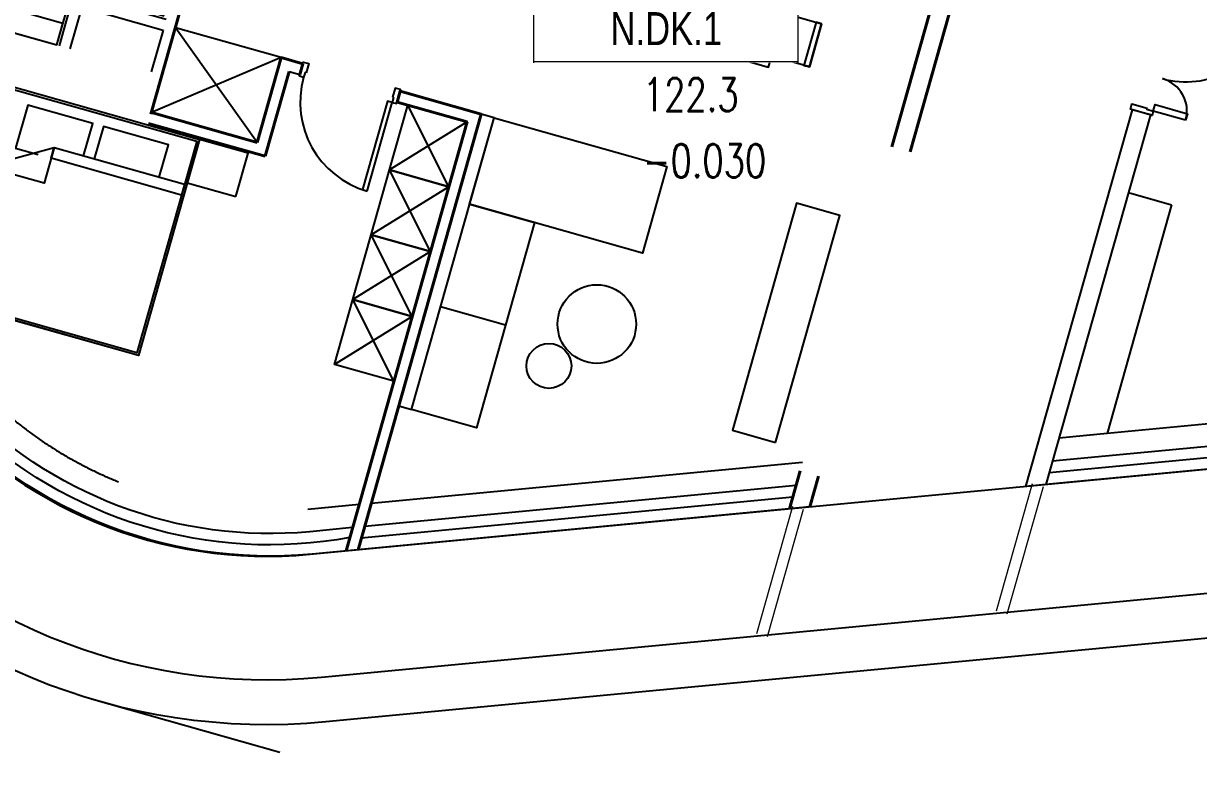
# Model space of a CAD drawing. Header units: millimetres. Extents: x -361669633 to 361256854, y -284153744 to 284385552.
# Drawn here: x 120664 to 131131, y 79822 to 86538 of the extents above; entities that cross this region are included whole.
import ezdxf
from ezdxf.enums import TextEntityAlignment as Align
from ezdxf.xclip import XClip

# ---------------------------------------------------------------- set-up
doc = ezdxf.new("R2010")
doc.units = ezdxf.units.MM
doc.header["$LTSCALE"] = 100
doc.header["$MEASUREMENT"] = 0
doc.header["$XCLIPFRAME"] = 0
doc.set_wipeout_variables(frame=1)
doc.linetypes.add('220126_HDN_HBA typical plan$0$HIDDEN', pattern=[0.375, 0.25, -0.125])
doc.linetypes.add('ACAD_ISO03W100', pattern=[30, 12, -18])
for name, color, linetype in [('A-_FURN----_E-_N', 251, 'Continuous'), ('A-ANNO-ROOM', 50, 'Continuous'), ('ccu11-Dim', 8, 'Continuous'), ('dien tich thong thuy', 3, 'Continuous'), ('IDEA - dim', 251, 'Continuous'), ('KT-Net manh', 139, 'Continuous'), ('KT-Tuong', 1, 'Continuous'), ('Xref_NT1+NT2_MBDV Cot vach_220729$0$ccu12-Thay', 7, 'Continuous')]:
    doc.layers.add(name, color=color, linetype=linetype)
for name, color, linetype, lineweight in [('KT-Chuviet', 255, 'Continuous', 15), ('KT-Net cat', 1, 'Continuous', 40), ('KT-Net thay', 7, 'Continuous', 15), ('KT-Net truc', 18, 'Continuous', 15)]:
    doc.layers.add(name, color=color, linetype=linetype, lineweight=lineweight)
doc.styles.add('220126_HDN_HBA typical plan$0$211210_HDN_HBA_TYPICAL PLAN CORE OPT 1$0$HBA-Text', font='GOTHIC.TTF')
doc.styles.add('font unicode ccu', font='arial.ttf')
doc.styles.add('ROMANS', font='ROMANS.SHX')

# ---------------------------------------------------------------- blocks, each defined once
blk = doc.blocks.new('A$C418F5BC8')
at = {"layer": 'A-ANNO-ROOM', "insert": (648.1133449638728, 1090.790118377889), "char_height": 600, "attachment_point": 2, "rotation": 50.44882673977027, "style": '220126_HDN_HBA typical plan$0$211210_HDN_HBA_TYPICAL PLAN CORE OPT 1$0$HBA-Text'}
blk.add_mtext_dynamic_manual_height_columns('SL-S', width=722857412.8743668, gutter_width=9765.624999999996, heights=[0], dxfattribs=at)
blk = doc.blocks.new('A$C2A6C5140')
at = {"layer": 'A-ANNO-ROOM', "insert": (731.4497625969816, 1190.0169191678, 0.0003277973379295924), "char_height": 600, "attachment_point": 2, "rotation": 50.44882673977027, "style": '220126_HDN_HBA typical plan$0$211210_HDN_HBA_TYPICAL PLAN CORE OPT 1$0$HBA-Text'}
blk.add_mtext_dynamic_manual_height_columns('2-BR', width=722857412.8743668, gutter_width=9765.624999999996, heights=[0], dxfattribs=at)
blk = doc.blocks.new('A$C5388591E')
at = {"layer": 'A-ANNO-ROOM', "insert": (894.3001998505497, 842.1987865094561, 0.0004622000541105721), "char_height": 600, "attachment_point": 2, "rotation": 1.4064704596368105, "style": '220126_HDN_HBA typical plan$0$211210_HDN_HBA_TYPICAL PLAN CORE OPT 1$0$HBA-Text'}
blk.add_mtext_dynamic_manual_height_columns('3-BR', width=722857412.8743668, gutter_width=9765.624999999996, heights=[0], dxfattribs=at)
blk = doc.blocks.new('A$C21AF0CCA')
at = {"layer": 'A-ANNO-ROOM', "insert": (1197.56892258345, 814.6835720778872), "char_height": 600, "attachment_point": 2, "rotation": 0.10542954816276216, "style": '220126_HDN_HBA typical plan$0$211210_HDN_HBA_TYPICAL PLAN CORE OPT 1$0$HBA-Text'}
blk.add_mtext_dynamic_manual_height_columns('1-BR+', width=722857412.8743668, gutter_width=9765.624999999996, heights=[0], dxfattribs=at)
blk = doc.blocks.new('*U242')
at = {"linetype": 'Continuous'}
for points in [[(-375.0000000000002, -849.9999999962746), (374.9999999999998, -849.9999999962748), (375.0000000000002, 850.0000000037252), (-374.9999999999998, 850.0000000037254)], [(-724.9999999999999, 750.0000000037254), (-274.9999999999999, 750.0000000037253), (-274.9999999999999, 350.0000000037253), (-724.9999999999999, 350.0000000037254)], [(-724.9999999999999, 350.0000000037254), (-674.9999999999999, 350.0000000037254), (-674.9999999999999, 750.0000000037254), (-724.9999999999999, 750.0000000037254)], [(725.0000000000001, 750.0000000037252), (275.0000000000001, 750.0000000037253), (275.0000000000001, 350.0000000037252), (725.0000000000001, 350.0000000037252)], [(725.0000000000001, 350.0000000037252), (675.0000000000001, 350.0000000037252), (675.0000000000001, 750.0000000037252), (725.0000000000001, 750.0000000037252)], [(-725, 200.0000000037254), (-274.9999999999999, 200.0000000037253), (-275.0000000000001, -199.9999999962747), (-725, -199.9999999962746)], [(-725, -199.9999999962746), (-675, -199.9999999962746), (-675, 200.0000000037254), (-725, 200.0000000037254)], [(725, 200.0000000037251), (275.0000000000001, 200.0000000037252), (274.9999999999999, -199.9999999962748), (725, -199.9999999962749)], [(725, -199.9999999962749), (675, -199.9999999962748), (675, 200.0000000037252), (725, 200.0000000037251)], [(-725.0000000000001, -749.9999999962746), (-275.0000000000001, -749.9999999962747), (-275.0000000000001, -349.9999999962747), (-725.0000000000001, -349.9999999962746)], [(-725.0000000000001, -349.9999999962746), (-675.0000000000001, -349.9999999962746), (-675.0000000000001, -749.9999999962746), (-725.0000000000001, -749.9999999962746)], [(724.9999999999999, -749.9999999962748), (274.9999999999999, -749.9999999962747), (274.9999999999999, -349.9999999962748), (724.9999999999999, -349.9999999962748)], [(724.9999999999999, -349.9999999962748), (674.9999999999999, -349.9999999962748), (674.9999999999999, -749.9999999962748), (724.9999999999999, -749.9999999962748)]]:
    blk.add_lwpolyline(points, close=True, dxfattribs=at)
blk = doc.blocks.new('d900n')
for points in [[(20, -50), (20, -40), (65, -40), (65, 0), (-65, 0), (-65, -50)], [(885, -40), (65, -40), (65, -85), (885, -85)], [(20, -850), (20, -860), (65, -860), (65, -900), (-65, -900), (-65, -850)]]:
    blk.add_lwpolyline(points, close=True)
blk.add_arc((65, -40), 820, 270, 0)
blk = doc.blocks.new('*U245')
at = {"layer": 'A-_FURN----_E-_N', "linetype": 'Continuous'}
for points in [[(-899.9999999999709, 600), (-899.9999999999709, 1000), (-1349.999999999971, 1000), (-1349.999999999971, 600)], [(-900.0000000000291, -1000), (-900.0000000000291, 1000), (900.0000000000291, 1000), (900.0000000000291, -1000)], [(-880.0000000000291, -980), (-880.0000000000291, 980), (880.0000000000291, 980), (880.0000000000291, -980)], [(1350.000000000029, 600), (1350.000000000029, 1000), (900.0000000000291, 1000), (900.0000000000291, 600)]]:
    blk.add_lwpolyline(points, close=True, dxfattribs=at)
at = {"layer": 'A-_FURN----_E-_N', "linetype": '220126_HDN_HBA typical plan$0$HIDDEN', "ltscale": 500}
blk.add_lwpolyline([(-900.0000000000291, -1000), (-900.0000000000291, 1000), (900.0000000000291, 1000), (900.0000000000291, -1000)], close=True, dxfattribs=at)
at = {"layer": 'A-_FURN----_E-_N', "linetype": 'Continuous'}
for points in [[(-54.9999999999709, 580), (-54.9999999999709, 880), (-655.605454891891, 880), (-655.605454891891, 480), (-448.1151331290312, 480)], [(645.6054548844986, 580), (645.6054548844986, 880), (45.0000000000291, 880), (45.0000000000291, 580)], [(-880.0000000000291, 248.6659454330802), (-326.2632651105232, 580), (880.0000000000291, 580), (880.0000000000291, 480), (-326.2632651105232, 480), (-326.2632651105232, 580), (-326.2632651105232, 248.6659454330802), (-880.0000000000291, 248.6659454330802)]]:
    blk.add_lwpolyline(points, dxfattribs=at)
blk = doc.blocks.new('31')
at = {"layer": 'IDEA - dim'}
for p, q in [((9750.00000013657, -3050.000000000422), (9750.000000136439, -3650.000000000378)), ((8100.000000136555, -5520.00000000064), (8100.000000136788, -5420.00000000064)), ((8000.000000136613, -5620.000000000669), (8000.000000136773, -6599.999999999665)), ((8000.000000136613, -5620.000000000698), (8784.99916612501, -6599.999296250913)), ((8784.999166124995, -5620.000000000626), (8000.000000136773, -6599.999999999665))]:
    blk.add_line(p, q, dxfattribs=at)
for points in [[(10569.90835125541, 1.455191522836685e-11), (12180.61074095222, -4153.879492931519, -0.5272080109943784), (8451.169870064477, -9600.002167725237), (100.0000329748145, -9600.002167677158)], [(11946.46563718724, -3870.000000000291, -0.5190411191082546), (8900.00000013673, -9474.08935238421, -0.3793536674176091)], [(11994.13869741658, -4226.185626693943, -0.4899545020633045), (8900.000000136672, -9373.402691700787, -0.3784433092330402)]]:
    blk.add_lwpolyline(points, format="xyb", dxfattribs=at)
for points in [[(10421.31794200308, -170), (11817.24880922616, -3770.000000000204)], [(10528.57262543858, -170.0000000000437), (11924.50349266187, -3770.000000000218)], [(8800.000000136497, -3650.000000000407), (8800.000000136439, -3050.000000000437), (10700.00000013661, -3050.000000000437), (10700.00000013664, -3650.000000000335)], [(11856.02466664917, -3870.000000000291), (11994.13869741662, -4226.185626693899)], [(8434.999136127997, -7575.00216205664), (8234.999136097627, -7575.002162056626), (8234.999136097278, -8475.002162049757), (8434.999136127648, -8475.00216204983), (8434.999136128012, -7575.002167718791), (7925.000000136555, -7575.002167718791), (7925.000000136628, -6724.999999999956)], [(8434.999151471333, -7550.002161640339), (7950.000000136512, -7550.002167718732), (7950.000000136686, -6699.999999999738)], [(8050.000000136803, -6699.999999999738), (8434.99915147142, -6699.999993921301)], [(8434.99915147126, -7450.002161640368), (8050.000000136686, -7450.002167718791), (8050.000000136686, -6699.999999999767)], [(6925.00000013622, -9325.002167718558), (6925.000000136162, -9375.00216771847), (8434.999136097147, -9375.002167707207), (8434.999136097395, -7575.002167707265)]]:
    blk.add_lwpolyline(points, dxfattribs=at)
at = {"layer": 'IDEA - dim', "elevation": -2.671691506290594e-10}
blk.add_lwpolyline([(10099.99999547367, -449.9996756606706), (7999.99999547367, -449.9996756605542), (7999.99999547367, -849.9996756605688), (10099.9999954736, -849.9996756606997)], close=True, dxfattribs=at)
at = {"layer": 'IDEA - dim'}
for points in [[(8000.000000136715, -3650.000000000407), (8000.000000136613, -2050.000000000437), (8800.00000013654, -2050.000000000524), (8800.000000136555, -3650.000000000407)], [(8000.000000136613, -3770.000000000233), (10700.00000013661, -3770.000000000291), (10700.00000013665, -3650.000000000276), (8000.000000136715, -3650.000000000407)], [(8100.000000141445, -4420.000000000276), (8100.000000136672, -3870.000000000291), (8700.000000136788, -3869.999999993539), (8700.000000143365, -4419.999999993102), (8100.000000141445, -4420.000000000276)], [(8700.000000141561, -4419.999999993597), (8700.000000136672, -3869.999999993597), (9300.000000136672, -3869.999999986845), (9300.000000143365, -4419.999999986438), (8700.000000141561, -4419.999999993597)], [(9300.000000141503, -4419.999999986903), (9300.000000136715, -3869.99999998686), (9900.000000136686, -3869.999999980137), (9900.00000014341, -4419.999999979729), (9300.000000141503, -4419.999999986903)], [(9900.000000141663, -4419.999999980151), (9900.00000013673, -3869.999999980166), (10500.00000013667, -3869.999999973457), (10500.00000014347, -4419.999999973035), (9900.000000141663, -4419.999999980151)]]:
    blk.add_lwpolyline(points, close=True, dxfattribs=at)
for centre, radius in [((9519.27022404637, -2269.271232894913), 349.9999999999993), ((9994.248055401666, -2578.515534482256), 199.9999999999997)]:
    blk.add_circle(centre, radius, dxfattribs=at)
at = {"layer": 'KT-Net cat'}
for p, q in [((10284.9987637597, -170.0000000000291), (10635.8273088743, -170.0000000000437)), ((8000.000000136672, -4520.000000000713), (8000.000000136672, -3770.000000000276)), ((8100.000000136642, -4520.000000000728), (8100.000000136672, -3870.000000000291)), ((8100.000000136672, -3870.000000000291), (12070.53403352026, -3870.000000000291)), ((8100.000000136642, -4520.000000000728), (8000.000000136672, -4520.000000000713)), ((8000.000000136555, -5620.00000000064), (8000.000000136672, -5420.00000000064)), ((8100.000000136788, -5420.000000000655), (8000.000000136701, -5420.000000000655)), ((8100.000000136555, -5520.00000000064), (8884.999166124937, -5520.000000000597)), ((8884.999166124908, -6599.999305698337), (8884.999166124937, -5520.000000000597)), ((8000.000000136555, -5620.00000000064), (8784.999166124995, -5620.000000000626)), ((8784.999166125039, -6599.999999749867), (8784.999166124995, -5620.000000000626))]:
    blk.add_line(p, q, dxfattribs=at)
for points in [[(3449.999999692329, 1.455191522836685e-11), (7284.998821347297, 1.455191522836685e-11)], [(10284.71327703867, -1.390046963933855e-05), (10569.90835125541, 1.455191522836685e-11)], [(4049.999999692416, -170.0000000000291), (7284.998821347399, -169.9999999999563)], [(8000.00000013673, -3770.000000000218), (12031.75817609752, -3770.000000000218)], [(8800.00000013673, -6599.999999999796), (6900.000000136672, -6599.999999999549)]]:
    blk.add_lwpolyline(points, dxfattribs=at)
at = {"layer": 'KT-Net manh', "linetype": 'ACAD_ISO03W100', "ltscale": 4}
for p, q in [((8100.000000136672, -3870.000000000291), (8700.00000014338, -4419.999999993117)), ((8700.000000136744, -3869.999999993554), (8100.000000141445, -4420.000000000349)), ((8700.000000136672, -3869.999999993597), (9300.000000143365, -4419.999999986438)), ((9300.000000136628, -3869.999999986845), (8700.000000141517, -4419.999999993641)), ((9300.000000136686, -3869.999999986889), (9900.00000014341, -4419.999999979729)), ((9900.000000136657, -3869.999999980151), (9300.000000141546, -4419.999999986947)), ((9900.00000013673, -3869.999999980209), (10500.00000014347, -4419.999999973035)), ((10500.0000001366, -3869.999999973443), (9900.000000141561, -4419.999999980268))]:
    blk.add_line(p, q, dxfattribs=at)
for points in [[(10206.80857513175, -169.9999999999854), (11602.73944235502, -3770.000000000218)], [(11641.51529977793, -3870.000000000247), (11807.66665387168, -4298.491760432269)]]:
    blk.add_lwpolyline(points, dxfattribs=at)
blk.add_lwpolyline([(11807.6666538717, -4298.4917604324, -0.486607273700597), (8915.000000136672, -9169.996791031619, -0.486607273700597)], format="xyb", dxfattribs=at)
at = {"layer": 'A-_FURN----_E-_N', "linetype": 'Continuous', "rotation": 270}
blk.add_blockref('*U242', (6050.000000132713, -1795.000000000582), dxfattribs=at)
at = {"layer": 'IDEA - dim', "extrusion": (0, 0, -1), "xscale": -1, "zscale": -1, "rotation": 359.999999999977}
blk.add_blockref('d900n', (-8050.000000136904, -4520.000000000626), dxfattribs=at)
at = {"layer": 'IDEA - dim', "rotation": 90}
blk.add_blockref('*U245', (9900.000000136613, -7022.50108384859), dxfattribs=at)
blk = doc.blocks.new('dc')
for points in [[(-1100, -40), (-1110, -40), (-1110, -100), (-1150, -100), (-1150, 100), (-1100, 100)], [(-50, -40), (-40, -40), (-40, -100), (0, -100), (0, 100), (-50, 100)], [(-1109.999999999985, -400), (-1109.999999999985, -100), (-1049.999999999985, -100), (-1049.999999999985, -400)], [(-39.99999999998545, -869.9999999999709), (-39.99999999998545, -99.9999999999709), (-99.99999999998545, -99.9999999999709), (-99.99999999998545, -869.9999999999709)]]:
    blk.add_lwpolyline(points, close=True)
for centre, radius, start, end in [((-1110.000000000029, -99.9999999999709), 300.0000000000291, 270, 0), ((-40.0000000000291, -100.0000000000873), 769.9999999999345, 180, 270)]:
    blk.add_arc(centre, radius, start, end)
blk = doc.blocks.new('33')
at = {"layer": 'IDEA - dim'}
for p, q in [((7570.005707725824, 170.0000000002037), (7570.005707725824, 570.0000000001746)), ((7570.005707725824, 570.0000000001746), (9686.902795183181, 570.0000000001746))]:
    blk.add_line(p, q, dxfattribs=at)
for points in [[(225.0005585831823, 8099.999999294581), (4456.946424756199, 8099.999999270483, -0.3095793013163541), (8186.387295653403, 5546.122674039623), (10271.02495861723, 170.0000000002037)], [(2950.005707727163, 7999.999999294698), (4456.946424756607, 7999.999999270512, -0.3095793013163546), (8093.151273880969, 5509.969607170438), (10163.77027518163, 170.0000000002328)], [(2950.005707725533, 7899.999999294669), (4456.946424755035, 7899.999999270483, -0.3095793013163542), (7999.915252108534, 5473.816540301195), (10056.51559174596, 170.0000000002328)]]:
    blk.add_lwpolyline(points, format="xyb", dxfattribs=at)
blk.add_lwpolyline([(9686.902795183181, 570.0000000001746), (9842.006224874756, 170.0000000002037)], dxfattribs=at)
at = {"layer": 'KT-Net manh', "linetype": 'ACAD_ISO03W100', "ltscale": 4}
blk.add_lwpolyline([(8750.571683937975, 2984.727032427152), (9686.902795183181, 570.0000000001746)], dxfattribs=at)
at = {"layer": 'KT-Tuong'}
for p, q in [((6850.005707725766, 170.0000000002037), (10271.02495861723, 170.0000000002037)), ((10271.02495861729, 170.0000000001746), (10336.94307542051, 0.002168399980291724))]:
    blk.add_line(p, q, dxfattribs=at)
blk.add_lwpolyline([(6850.005707725766, 170.0000000002037), (6850.005707725824, 0.002168400009395555), (10336.94307542051, 0.002168399980291724)], dxfattribs=at)
at = {"layer": 'IDEA - dim', "extrusion": (0, 0, -1), "xscale": -1, "zscale": -1, "rotation": 180}
blk.add_blockref('dc', (-5700.005707725533, 84.99997074186103), dxfattribs=at)
blk = doc.blocks.new('TAG CAO DO SAN')
blk.add_wipeout([(1526701.778855525, -266095.2298759429), (1527644.6359120198, -266095.2298759429), (1527644.6359120198, -266566.65840419114), (1526701.778855525, -266566.65840419114)]).dxf.layer = 'KT-Net thay'
at = {"layer": 'KT-Net thay', "flags": 128}
blk.add_lwpolyline([(1526701.778855525, -266095.2298759429), (1526701.778855525, -266566.6584041911), (1527644.63591202, -266566.6584041911), (1527644.63591202, -266095.2298759429)], close=True, dxfattribs=at)
for points in [[(1526701.778855525, -266330.9441400666), (1527644.63591202, -266330.9441400666)], [(1526701.778855525, -266566.6584041911), (1527644.63591202, -266566.6584041911)]]:
    blk.add_lwpolyline(points, dxfattribs=at)
at = {"layer": 'KT-Chuviet', "color": 31, "style": 'ROMANS', "width": 0.75}
blk.add_text('DTTT:', height=117.8571320618522, dxfattribs=at).set_placement((1526748.92170835, -266507.8139601254))
at = {"layer": 'KT-Chuviet', "color": 31, "style": 'font unicode ccu', "width": 0.75}
blk.add_attdef('TÊNPHÒNG', text='', height=117.85713, dxfattribs=at).set_placement((1527175.308820772, -266213.4467624734), align=Align.MIDDLE_CENTER)
at = {"layer": 'KT-Chuviet', "color": 31, "ltscale": 15, "style": 'ROMANS', "width": 0.75, "flags": 8}
blk.add_attdef('CAO-DO', (1527091.943339912, -266507.7298381611), '', height=117.8571320618522, dxfattribs=at)

msp = doc.modelspace()

# ---------------------------------------------------------------- linework, layer by layer
at = {"layer": 'ccu11-Dim', "ltscale": 0.5}
msp.add_line((122948.3490138752, 80045.56695787262), (121268.038761104, 80520.37474115186), dxfattribs=at)
at = {"layer": 'Xref_NT1+NT2_MBDV Cot vach_220729$0$ccu12-Thay', "elevation": -2.232290451789986e-10}
for points in [[(123276.1456550743, 107138.4371918651), (123276.1456485821, 107138.4371936996), (122450.0651941171, 104214.9972278156), (119957.8830493115, 95395.34566110188), (121305.1272514765, 95014.6528843913), (119006.3991073216, 86879.61756969876, 0.5291998708815345), (123213.0925465861, 81810.1254985628), (135521.6393259654, 82976.97447786362, 0.3082121150768077), (138985.1658140825, 85871.77186254002)], [(140428.3433944047, 85462.82329042305, -0.3084015575031204), (135665.7647561572, 81483.91236448826), (123355.8619170579, 80316.93532083744, -0.5289436111782675), (117563.9387335807, 87291.10521312688), (119155.4984454207, 92923.52177103185, -0.2111738476832286), (119446.5727353808, 93259.41978123221, 0.1470454784877201), (119724.084787101, 93459.91636405881), (120247.8305584643, 95313.41476761305)], [(119538.8245387559, 92809.08493503551), (117948.6101150584, 87181.42925613018, 0.5290006929828082), (123317.7900849322, 80715.11936823078), (135627.3695510404, 81882.06588682844, 0.3083681499399674), (140043.5383080781, 85572.02514726296)]]:
    msp.add_lwpolyline(points, format="xyb", dxfattribs=at)

# ---------------------------------------------------------------- block references
at = {"layer": 'A-ANNO-ROOM'}
for p in [(-179024.1225825999, 160712.6478495842), (-180382.6322397698, 155789.411874884), (-190286.0204869456, 124478.0768178394, 1.346936588895556e-09)]:
    msp.add_blockref('A$C21AF0CCA', p, dxfattribs=at)
at = {"layer": 'dien tich thong thuy'}
for name, p in [('A$C418F5BC8', (-183121.2488710207, 150788.1022653995, 4.458474270978302e-05)), ('A$C418F5BC8', (-185916.5103263877, 147013.3373297456, -1.002392452937338e-05)), ('A$C2A6C5140', (-173817.5586672256, 144980.2909740227, 4.458474270978302e-05)), ('A$C418F5BC8', (-186652.4626417545, 142646.5429756727, -1.002392452937338e-05)), ('A$C418F5BC8', (-186377.4324348223, 138298.4805360042, -1.002392452937338e-05)), ('A$C2A6C5140', (-176455.3479834166, 137392.1549659841, 4.458474270978302e-05)), ('A$C418F5BC8', (-187947.5319872767, 133708.2440662626, 4.458474270978302e-05)), ('A$C418F5BC8', (-189241.4115529855, 129721.5758114107, -1.002392452937338e-05)), ('A$C2A6C5140', (-179002.0562959724, 128379.5430231674, 4.458474270978302e-05)), ('A$C2A6C5140', (-181410.0641770078, 119690.6662781135, -1.002392452937338e-05)), ('A$C2A6C5140', (-183695.913663118, 112855.615400683, -1.002392452937338e-05)), ('A$C2A6C5140', (-185634.5661370347, 105094.7725278903, 4.458474270978302e-05)), ('A$C5388591E', (-179466.3195788267, 167815.827265796, -1.002374431291389e-05)), ('A$C5388591E', (-196231.0722577464, 103592.7979221966, 4.458517517066486e-05))]:
    msp.add_blockref(name, p, dxfattribs=at)

# ---------------------------------------------------------------- next in the draw order: block references
at = {"layer": 'IDEA - dim', "rotation": 254.2212141373278}
msp.add_blockref('31', (130543.3882449584, 92404.1823958828), dxfattribs=at)

# ---------------------------------------------------------------- next in the draw order: linework, layer by layer
at = {"layer": 'KT-Net thay'}
for p, q in [((129649.80641031523, 82438.4814499657), (129328.99083980233, 81303.137983623)), ((129746.03829033578, 82411.28907478978), (129425.22271982288, 81275.94560844709)), ((127514.28766673432, 82236.03559967366), (127193.47179238302, 81100.69105806829)), ((127610.51954675488, 82208.84322449774), (127289.70367240357, 81073.49868289237))]:
    msp.add_line(p, q, dxfattribs=at)

# ---------------------------------------------------------------- next in the draw order: block references
at = {"layer": 'IDEA - dim', "rotation": 254.2212141373278}
msp.add_blockref('33', (132402.0043848974, 92362.19733129833), dxfattribs=at)
at = {"layer": 'KT-Net truc'}
ref = msp.add_blockref('TAG CAO DO SAN', (-3691548.135888977, 752025.9910964653, 2.047818081212315e-05), dxfattribs=dict(at, xscale=2.5, yscale=2.5, zscale=2.5))
XClip(ref).set_block_clipping_path([(1526674.1636322693, -266334.7977181144), (1527721.95465814, -266095.2298759429)])
ref.add_attrib('CAO-DO', '122.3', (126181.7224608042, 85756.66650106269, 2.047818081212315e-05), dxfattribs={"layer": 'KT-Chuviet', "color": 31, "ltscale": 15, "height": 294.6428301546305, "style": 'ROMANS', "width": 0.7500000000000001})
ref.add_attrib('CAO-DO', '-0.030', (126181.7224608042, 85167.38084075344, 2.047818081212315e-05), dxfattribs={"layer": 'KT-Chuviet', "color": 31, "ltscale": 15, "height": 294.6428301546305, "style": 'ROMANS', "width": 0.7500000000000001})
ref.add_attrib('TÊNPHÒNG', 'N.DK.1', dxfattribs={"layer": 'KT-Chuviet', "color": 31, "height": 294.642825, "style": 'font unicode ccu', "width": 0.7500000000000001}).set_placement((126390.1361629553, 86492.3741902819, 2.047818081212315e-05), align=Align.MIDDLE_CENTER)

doc.saveas('drawing.dxf')
